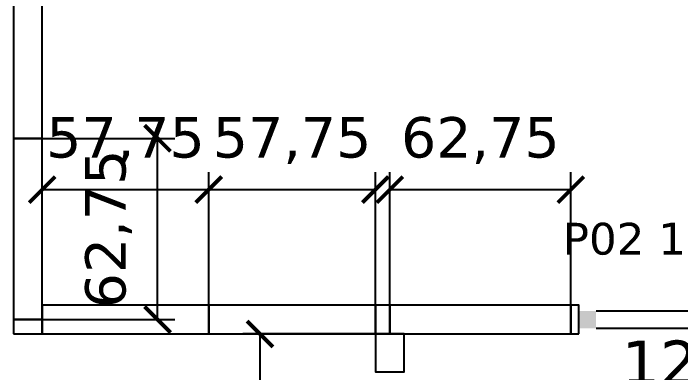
# Model space of a CAD drawing. Header units: centimetres. Extents: x -135 to 4099, y -1176 to 1044.
# Drawn here: x 2419.8 to 2651.1, y 112.9 to 237.3 of the extents above; entities that cross this region are included whole.
import ezdxf
from ezdxf.enums import TextEntityAlignment as Align

# ---------------------------------------------------------------- set-up
doc = ezdxf.new("R2010")
doc.units = ezdxf.units.CM
for name, color, linetype in [('MONTAJ_OZEL_OLCU', 6, 'Continuous'), ('MONTAJ_OZEL_PANO', 6, 'Continuous'), ('MONTAJ_STANDART', 7, 'Continuous'), ('MONTAJ_YAZI', 4, 'Continuous'), ('PENCERE', 10, 'Continuous')]:
    doc.layers.add(name, color=color, linetype=linetype)
doc.styles.add('PORTMAN', font='DejaVuSans.ttf')
doc.styles.get("Standard").update_dxf_attribs({"font": 'DejaVuSans.ttf'})
doc.dimstyles.new('PORTMAN', dxfattribs={"dimtxt": 14, "dimasz": 9, "dimexe": 6, "dimexo": 5, "dimgap": 4, "dimtad": 1, "dimtxsty": 'PORTMAN', "dimblk": 'ARCHTICK', "dimcen": 2.5, "dimazin": 3, "dimtfac": 0.5, "dimtmove": 2, "dimatfit": 3})

# ---------------------------------------------------------------- blocks, each defined once
blk = doc.blocks.new('BOM_D06_627p5_DIS_DOLU')
blk.add_lwpolyline([(0, 0), (10, 0), (10, 62.75), (0, 62.75)], close=True)
blk = doc.blocks.new('MNT_BOM_D06_627p5_DIS_DOLU')
blk.add_blockref('BOM_D06_627p5_DIS_DOLU', (0, 0))
blk = doc.blocks.new('_ARCHTICK')
at = {"color": 0, "linetype": 'BYBLOCK', "const_width": 0.15}
blk.add_lwpolyline([(-0.5, -0.5), (0.5, 0.5)], dxfattribs=at)
blk = doc.blocks.new('kaynak-pencere-120180')
at = {"layer": 'PENCERE', "color": 1}
for p, q in [((53839.87, 6703.82), (53839.87, 6713.82)), ((53959.87, 6703.82), (53959.87, 6713.82)), ((53845.87, 6711.82), (53953.87, 6711.82)), ((53845.87, 6705.82), (53953.87, 6705.82))]:
    blk.add_line(p, q, dxfattribs=at)
for points in [[(53839.87, 6705.82), (53845.87, 6705.82), (53839.87, 6711.82), (53845.87, 6711.82)], [(53959.87, 6705.82), (53953.87, 6705.82), (53959.87, 6711.82), (53953.87, 6711.82)]]:
    blk.add_solid(points, dxfattribs=at)
at = {"layer": 'PENCERE', "color": 0, "lineweight": 25}
blk.add_text('120/180', height=15.217, dxfattribs=at).set_placement((53854.7, 6686.34))
blk = doc.blocks.new('BOM_P02_PENCERE_1200x1800')
at = {"layer": 'PENCERE'}
blk.add_blockref('kaynak-pencere-120180', (0, 0), dxfattribs=at)
blk = doc.blocks.new('BOM_D03_1255p0_DIS_P02')
for points in [[(0, 122.75), (10, 122.75), (10, 125.5), (0, 125.5)], [(0, 0), (10, 0), (10, 2.75), (0, 2.75)]]:
    blk.add_lwpolyline(points, close=True)
at = {"layer": 'PENCERE', "rotation": 270}
blk.add_blockref('BOM_P02_PENCERE_1200x1800', (-6703.823, 53962.624), dxfattribs=at)
blk = doc.blocks.new('MNT_BOM_D03_1255p0_DIS_P02')
blk.add_blockref('BOM_D03_1255p0_DIS_P02', (0, 0))
blk = doc.blocks.new('BOM_I14_577p5_IC_DOLU')
blk.add_lwpolyline([(0, 0), (10, 0), (10, 57.75), (0, 57.75)], close=True)
blk = doc.blocks.new('MNT_BOM_I14_577p5_IC_DOLU')
blk.add_blockref('BOM_I14_577p5_IC_DOLU', (0, 0))
blk = doc.blocks.new('BOM_I17_627p5_IC_DOLU')
blk.add_lwpolyline([(0, 0), (10, 0), (10, 62.75), (0, 62.75)], close=True)
blk = doc.blocks.new('MNT_BOM_I17_627p5_IC_DOLU')
blk.add_blockref('BOM_I17_627p5_IC_DOLU', (0, 0))
blk = doc.blocks.new('BOM_I13_1255p0_IC_DOLU')
blk.add_lwpolyline([(0, 0), (10, 0), (10, 125.5), (0, 125.5)], close=True)
blk = doc.blocks.new('MNT_BOM_I13_1255p0_IC_DOLU')
blk.add_blockref('BOM_I13_1255p0_IC_DOLU', (0, 0))
blk = doc.blocks.new('BOM_D17_1162p5_DIS_K02_SOL')
blk.add_lwpolyline([(0, 0), (13.12, 0), (13.12, 10), (0, 10)], close=True)
blk = doc.blocks.new('MNT_BOM_D17_1162p5_DIS_K02_SOL')
blk.add_blockref('BOM_D17_1162p5_DIS_K02_SOL', (0, 0))
blk = doc.blocks.new('BOM_B02_IC_KOSE_100x50')
blk.add_lwpolyline([(0, 0), (10, 0), (10, 5), (0, 5)], close=True)
blk = doc.blocks.new('MNT_BOM_B02_IC_KOSE_100x50')
blk.add_blockref('BOM_B02_IC_KOSE_100x50', (0, 0))
blk = doc.blocks.new('BOM_B02_DIS_KOSE_50x100')
blk.add_lwpolyline([(0, 0), (5, 0), (5, 10), (0, 10)], close=True)
blk = doc.blocks.new('MNT_BOM_B02_DIS_KOSE_50x100')
blk.add_blockref('BOM_B02_DIS_KOSE_50x100', (0, 0))

msp = doc.modelspace()

# ---------------------------------------------------------------- block references
at = {"layer": 'MONTAJ_OZEL_PANO'}
msp.add_blockref('MNT_BOM_I17_627p5_IC_DOLU', (2419.75, 131.25), dxfattribs=at)
at = {"layer": 'MONTAJ_OZEL_PANO', "rotation": 270}
for name, p in [('MNT_BOM_I14_577p5_IC_DOLU', (2429.75, 136.25)), ('MNT_BOM_I14_577p5_IC_DOLU', (2487.5, 136.25)), ('MNT_BOM_D06_627p5_DIS_DOLU', (2550.25, 136.25)), ('MNT_BOM_D17_1162p5_DIS_K02_SOL', (2545.25, 126.25))]:
    msp.add_blockref(name, p, dxfattribs=at)
at = {"layer": 'MONTAJ_STANDART'}
for name, p in [('MNT_BOM_I13_1255p0_IC_DOLU', (2419.75, 194)), ('MNT_BOM_B02_DIS_KOSE_50x100', (2545.25, 126.25)), ('MNT_BOM_B02_IC_KOSE_100x50', (2419.75, 126.25))]:
    msp.add_blockref(name, p, dxfattribs=at)
at = {"layer": 'MONTAJ_STANDART', "rotation": 90}
msp.add_blockref('MNT_BOM_D03_1255p0_DIS_P02', (2738.5, 126.25), dxfattribs=at)

# ---------------------------------------------------------------- texts
at = {"layer": 'MONTAJ_YAZI', "style": 'PORTMAN'}
msp.add_text('P02 120×180 cm', height=11, dxfattribs=at).set_placement((2675.75, 159.25), align=Align.MIDDLE_CENTER)

# ---------------------------------------------------------------- dimensions: what is measured, and where the dimension line sits
at = {"layer": 'MONTAJ_OZEL_OLCU'}
for base, p1, p2 in [((2429.75, 176.25), (2429.75, 126.25), (2487.5, 126.25)), ((2487.5, 176.25), (2487.5, 126.25), (2545.25, 126.25)), ((2550.25, 176.25), (2550.25, 126.25), (2613, 126.25))]:
    msp.add_linear_dim(base=base, p1=p1, p2=p2, dimstyle='PORTMAN', override={"dimtxt": 14, "dimasz": 9, "dimexe": 6, "dimexo": 5, "dimdec": 2, "dimzin": 8, "dimdsep": 44}, dxfattribs=at).render()
for base, p1, p2 in [((2469.75, 131.25), (2419.75, 131.25), (2419.75, 194)), ((2505.25, 10), (2555.25, 10), (2555.25, 126.25))]:
    msp.add_linear_dim(base=base, p1=p1, p2=p2, angle=90, dimstyle='PORTMAN', override={"dimtxt": 14, "dimasz": 9, "dimexe": 6, "dimexo": 5, "dimdec": 2, "dimzin": 8, "dimdsep": 44}, dxfattribs=at).render()

doc.saveas('drawing.dxf')
